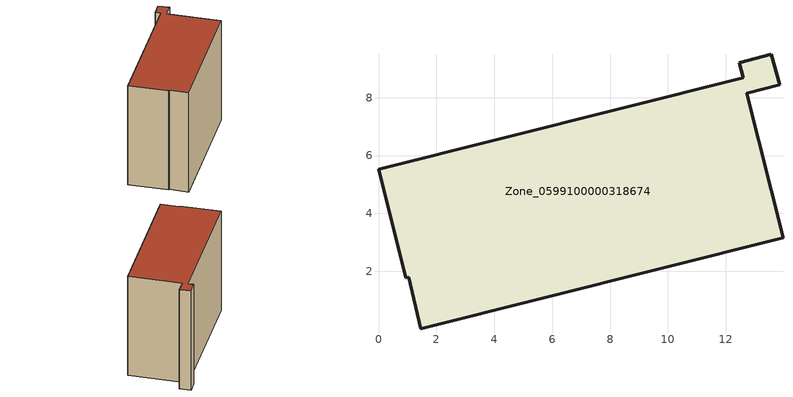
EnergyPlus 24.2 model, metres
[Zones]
Zone_0599100000318674
 floor ground (C_G): 1.04,1.8 0.94,1.77 0,5.53 12.59,8.69 12.46,9.2 13.57,9.5 13.86,8.44 12.72,8.15 13.97,3.17 1.46,0.02 z0
 wall outside (C_F): 0.94,1.77 1.04,1.8 1.46,0.02 13.97,3.17 12.72,8.15 13.86,8.44 13.57,9.5 12.46,9.2 12.59,8.69 0,5.53 0.94,1.77 z0:10.68
 roof outside (C_R): 1.04,1.8 1.46,0.02 13.97,3.17 12.72,8.15 13.86,8.44 13.57,9.5 12.46,9.2 12.59,8.69 0,5.53 0.94,1.77 z10.68
[BUILDING]
Pand.0599100000318674: North Axis=0; Terrain=City; Loads Convergence Tolerance Value=0.04; Temperature Convergence Tolerance Value=0.4; Solar Distribution=FullExterior; Maximum Number of Warmup Days=25; Minimum Number of Warmup Days=1
[Site:Location]
Rotterdam.The.Hague.AP_ZH_NLD Design_Conditions: Latitude=51.96; Longitude=4.45; Time Zone=1; Elevation=-4.5
[SITE:GROUNDTEMPERATURE:BUILDINGSURFACE]
18, 18, 18, 18, 18, 18, 18, 18, 18, 18, 18, 18
[MATERIAL] Thermal Absorptance=0.9; Solar Absorptance=0.7; Visible Absorptance=0.7
Name | Roughness | Thickness | Conductivity | Density | Specific Heat
G.TI.1992-2005 | MediumSmooth | 0.15 | 0.06 | 540 | 1210
F.TI.1992-2005 | Rough | 0.3 | 0.12 | 1920 | 840
R.TI.1992-2005 | MediumRough | 0.2 | 0.08 | 1500 | 1000
[CONSTRUCTION]
C_G: G.TI.1992-2005
C_F: F.TI.1992-2005
C_R: R.TI.1992-2005
[ZONE]
Zone_0599100000318674: Type=1; Multiplier=1; Ceiling Height=Autocalculate; Volume=Autocalculate; Floor Area=autocalculate; Part of Total Floor Area=Yes
[ZONEINFILTRATION:DESIGNFLOWRATE]
Infil_Zone_0599100000318674: Zone or ZoneList or Space or SpaceList=Zone_0599100000318674; Schedule=AlwaysOn; Design Flow Rate Calculation Method=Flow/Area; Flow Rate per Floor Area=0.0015; Constant Term Coefficient=1; Temperature Term Coefficient=0; Velocity Term Coefficient=0; Velocity Squared Term Coefficient=0
[HVACTEMPLATE:ZONE:IDEALLOADSAIRSYSTEM]
Zone_0599100000318674: Maximum Heating Supply Air Temperature=50; Minimum Cooling Supply Air Temperature=13; Maximum Heating Supply Air Humidity Ratio=0.0156; Minimum Cooling Supply Air Humidity Ratio=0.0077; Heating Limit=NoLimit; Cooling Limit=NoLimit; Dehumidification Control Type=ConstantSensibleHeatRatio; Cooling Sensible Heat Ratio=0.7; Dehumidification Setpoint=60; Humidification Control Type=None; Humidification Setpoint=30; Outdoor Air Method=None; Outdoor Air Flow Rate per Person=0.00944; Outdoor Air Flow Rate per Zone Floor Area=0; Outdoor Air Flow Rate per Zone=0; Demand Controlled Ventilation Type=None; Outdoor Air Economizer Type=NoEconomizer; Heat Recovery Type=None; Sensible Heat Recovery Effectiveness=0.7; Latent Heat Recovery Effectiveness=0.65
[ZONECONTROL:THERMOSTAT]
ThermostatControl_Zone_0599100000318674: Zone or ZoneList=Zone_0599100000318674; Control Type Schedule=DualSetpointControlType; Control 1=Thermostat_Zone_0599100000318674; Temperature Difference Between Cutout And Setpoint=0
[THERMOSTATSETPOINT:DUALSETPOINT]
Thermostat_Zone_0599100000318674: Heating Setpoint Temperature Schedule=HeatingSetpoint_Zone_0599100000318674; Cooling Setpoint Temperature Schedule=CoolingSetpoint_Zone_0599100000318674
[SCHEDULE:COMPACT]
HeatingSetpoint_Zone_0599100000318674: Through: 12/31, For: AllDays, Until: 24:00, 21
CoolingSetpoint_Zone_0599100000318674: Through: 12/31, For: AllDays, Until: 24:00, 24
DualSetpointControlType: Through: 12/31, For: AllDays, Until: 24:00, 4
AlwaysOn: Through: 12/31, For: AllDays, Until: 24:00, 1
